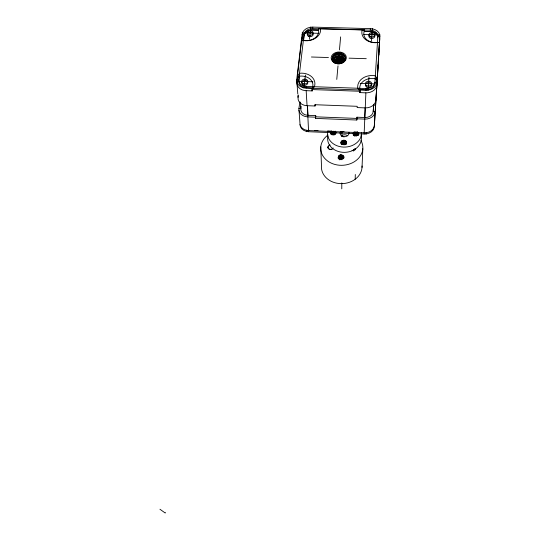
<?xml version="1.0" encoding="UTF-8"?>
<svg xmlns="http://www.w3.org/2000/svg" width="540" height="540" viewBox="0 0 540 540"><rect width="100%" height="100%" fill="white"/><g stroke="black" fill="none" stroke-linecap="round" stroke-linejoin="round"><path stroke-width="0.81" d="M340.443 159.698L340.443 154.778C351.905 158.45 331.526 162.041 340.443 154.778M341.057 143.802C339.674 140.049 346.309 138.719 346.471 142.519C346.133 145.388 341.017 145.274 341.057 142.29M341.152 159.651L341.159 154.737M341.199 143.991L341.199 141.716M341.51 144.221L341.516 141.197M341.779 188.845L341.8 182.945M341.84 159.759L341.854 154.845M341.928 136.566L341.942 131.51M341.975 144.544L341.982 140.751M342.482 159.192L342.495 155.095M342.556 144.214L342.576 140.427M343.015 158.76L343.028 155.48M343.217 144.781L343.244 140.231M343.413 158.423L343.426 155.966M343.69 158.753L343.656 156.526M343.919 144.74L343.946 140.184M344.608 144.842L344.642 140.292M345.242 144.335L345.276 140.542M345.769 144.707L345.809 140.92M346.174 143.667L346.201 141.392M346.403 144.214L346.43 141.939M353.214 134.96L353.383 132.86L354.159 131.909L354.065 135.743M353.349 134.393L353.383 132.86M353.619 135.412L353.693 132.341M353.626 151.112L353.666 149.452M354.625 136.188L354.726 132.347M354.841 150.08L354.881 148.426M355.28 135.992L355.388 132.158M355.982 135.952L356.089 132.111M299.882 101.979L298.883 108.648L300.821 108.716A7.803 6.251 -5.1 0 0 307.894 115.297L315.704 115.6L315.596 118.402L356.812 120.022L356.967 117.207L364.878 117.517A7.904 6.325 -1.1 0 0 373.228 111.469L375.206 111.55L379.883 36.504A10.071 7.648 -1.8 0 0 370.346 28.627L312.809 27.115A9.943 7.553 -5.1 0 0 302.09 34.371L296.723 79.623A10.26 8.053 -5.3 0 0 306.005 88.074L366.005 90.18A10.395 8.154 -1.4 0 0 376.974 82.343L374.895 82.269A8.316 6.521 -1.4 0 1 366.12 88.533L306.187 86.447A8.208 6.439 -5.3 0 1 298.762 79.691L296.723 79.623M356.812 120.022L356.967 117.207M355.171 179.26L355.313 174.508M356.663 136.053L356.785 132.212M357.318 135.533L357.44 131.692M357.871 135.135L357.946 132.833M358.263 135.608L358.364 132.536C360.038 135.979 353.201 137.059 353.248 133.427M358.546 134.608L358.601 133.076M312.377 88.702L312.296 90.922L304.837 90.599A10.213 8.033 -5.3 0 1 296.885 83.329L297.5 77.477L299.416 76.187L298.85 81A8.188 6.433 -5.3 0 0 306.268 87.75L312.404 87.966L312.073 90.916L312.856 86.137A11.968 9.43 -5.7 0 0 301.725 76.066L297.385 76.295L297.479 77.645L299.416 76.187M377.784 37.82A8.039 6.109 -1.8 0 0 370.177 31.516L364.19 31.361L364.52 29.862L318.553 28.647L318.607 30.139L312.701 29.984A7.938 6.035 -5.1 0 0 304.142 35.789L303.615 40.338M362.03 167.461L362.826 148.696M364.75 117.517L365.162 107.879M364.183 132.853L365.89 92.833L367.254 92.806A10.348 8.127 -1.4 0 0 376.657 86.076L376.812 85.016M302.09 34.371L304.067 34.425A7.958 6.041 -5.1 0 1 312.64 28.613L370.244 30.139A8.059 6.116 -1.8 0 1 377.865 36.45L374.821 83.585A8.296 6.514 -1.4 0 1 366.066 89.843L359.829 89.627L359.667 92.597L365.89 92.833M373.639 104.186L373.228 111.469L373.633 105.172L375.604 105.246L375.53 106.488M374.362 125.422L375.206 111.55L373.241 111.368M377.136 81.56L378.027 67.028A9.592 7.439 -1.5 0 0 377.818 65.097M378.365 61.216L378.445 59.879M364.466 31.286L371.52 31.529A10.03 7.628 -1.8 0 1 379.688 38.293L378.743 55.168A9.774 7.52 -1.6 0 0 378.533 53.21M379.505 42.309L377.467 42.599A13.743 10.395 -1.5 0 1 362.239 29.93L364.52 29.862L363.818 33.062A11.711 8.87 -1.5 0 0 375.199 42.545L379.505 42.309L375.887 100.211A10.078 8.005 -1.2 0 1 365.249 107.885L357.163 107.582L357.203 106.306L314.969 104.726L315.029 105.995L307.058 105.698A9.95 7.911 -5.2 0 1 298.046 97.376L297.925 95.695M379.418 43.727L379.714 39.292M299.97 124.612A9.497 7.688 -5 0 0 308.61 131.72L364.136 134.014L364.244 132.448M368.084 90.322L369.002 77.126M371.5 40.946L372.35 28.62M366.059 134.156L366.167 132.59M366.005 90.18L366.12 88.533M370.244 30.139L370.346 28.627M336.764 79.421L338 65.86M338.364 61.844L339.093 53.865M339.451 49.91L340.639 36.895M315.596 118.402L315.704 115.6M315.029 105.995L315.191 104.395M308.61 131.72L308.779 130.167M306.707 131.706L306.875 130.154M306.005 88.074L306.187 86.447M312.64 28.613L312.809 27.115M303.946 88.067L305.424 75.013M309.467 39.204L310.851 27M301.091 106.319L300.821 108.716L300.368 102.175M318.6 30.065L311.648 29.93A9.902 7.54 -5.1 0 0 302.461 36.16L301.752 41.519L301.671 40.115L305.822 40.588A11.536 8.748 -5.4 0 0 318.668 31.847L318.553 28.647L320.531 28.823A13.54 10.253 -5.4 0 1 303.352 40.5L301.671 40.115L297.385 76.295L299.511 73.278A14.047 11.056 -5.7 0 1 314.395 86.731L312.005 89.573L359.937 91.26L359.89 92.61L359.829 89.627M298.046 97.376L298.323 95.013M298.762 79.691L304.067 34.425M327.922 147.177L328.388 145.976L328.064 146.495M331.412 130.964C327.443 134.831 337.433 136.472 335.59 131.591L335.61 133.886M355.475 148.959L354.098 150.269L352.013 150.397M333.194 147.987L331.81 149.29L330.426 149.526L328.57 148.79L327.956 147.656L328.178 148.203M165.483 512.561L165.179 513L159.941 509.24M328.388 146.077L330.122 145.004L329.447 145.199M329.096 149.168L331.135 149.378L332.404 148.959M341.982 136.512L344.007 136.816M302.191 32.859L318.148 33.291M363.818 34.533L380.059 34.979M377.865 36.45L379.883 36.504M311.411 57.004L328.455 57.53M333.585 57.685L343.879 57.996M349.036 58.158L366.262 58.684M296.453 81.23L312.944 81.797M360.16 83.403L376.954 83.977M315.758 116.822L356.933 118.429M315.542 117.187L307.726 116.876A9.754 7.817 -5.1 0 1 298.883 108.648M356.846 118.8L364.77 119.111A9.882 7.904 -1.1 0 0 375.206 111.55M314.658 130.41L318.019 130.545M328.104 130.964L331.466 131.099M340.713 131.477L344.075 131.618M354.159 132.03L357.521 132.172M296.926 82.276L297.797 94.021M299.005 110.268L299.909 122.492A9.518 7.702 -5.1 0 0 308.482 130.565L364.244 132.853A9.639 7.79 -0.9 0 0 374.355 125.469M327.922 147.069L327.962 147.758M302.258 37.139L302.36 38.799M307.456 105.712L308.023 115.31M307.328 105.698L308.543 130.565M306.166 90.713L307.058 105.698M320.774 146.86L321.469 165.584A20.331 16.922 -2.1 0 0 341.226 183.641A20.331 16.922 -2.1 0 0 362.05 165.989M330.946 131.395L331 134.46M330.629 131.915L330.656 133.447M332.012 131.409L332.06 134.474M331.425 131.733L331.479 134.791M332.674 131.213L332.728 135.047M333.376 131.173L333.423 135M334.685 131.517L334.719 134.582M334.058 131.274L334.105 135.101M335.198 131.119L335.232 134.183M335.806 132.131L335.819 133.664M338.378 156.29L338.391 158.74M339.174 155.311L339.181 159.401M338.702 155.756L338.708 158.213M339.768 154.973L339.775 159.887M361.004 140.609A21.08 17.334 -2.3 0 1 352.235 162.898A21.08 17.334 -2.3 0 1 324.567 158.2A21.08 17.334 -2.3 0 1 328.03 135.014M361.091 135.54A16.916 13.817 -2.2 0 1 344.723 152.361A16.916 13.817 -2.2 0 1 327.895 136.269M341.577 135.722A4.448 3.638 -2.2 0 1 346.97 135.371M361.631 132.32A17.084 13.905 -2.2 0 1 343.426 147.083A17.084 13.905 -2.2 0 1 327.767 130.916M348.948 132.3A4.496 3.659 -2.2 0 1 344.237 136.728A4.496 3.659 -2.2 0 1 340.288 131.936M377.123 80.602A9.362 7.337 -1.4 0 1 377.143 81.513L374.288 126.596A9.612 7.776 -0.9 0 1 364.136 134.014M333.788 62.438A5.049 3.908 -3.4 0 1 333.976 60.419M343.697 60.716A5.049 3.908 -3.4 0 1 343.778 61.736M332.552 60.068A6.561 5.083 -3.4 0 1 335.88 57.092M342.407 57.287A6.561 5.083 -3.4 0 1 345.182 60.46M336.724 60.554A2.025 1.566 -3.4 0 1 338.884 59.049A2.025 1.566 -3.4 0 1 340.754 60.676M341.037 60.068A2.43 1.883 -3.4 0 1 339.194 61.344M337.939 61.31A2.43 1.883 -3.4 0 1 337.372 61.101M336.899 60.784A2.43 1.883 -3.4 0 1 336.346 59.92M336.724 58.502A2.43 1.883 -3.4 0 1 340.922 58.631M376.866 80.885A9.342 7.324 -1.3 0 1 377.062 82.789M377.109 80.15L375.131 78.719L377.109 80.15M377.183 78.962L372.809 78.442A12.157 9.572 -1 0 0 359.714 87.764L359.937 91.26L357.791 88.243A14.27 11.219 -1 0 1 375.314 75.776L377.183 78.962M370.224 38.077A3.01 2.288 -1.7 0 0 374.875 36.214A3.01 2.288 -1.7 0 0 370.494 34.114A3.01 2.288 -1.7 0 0 370.224 38.077M366.788 87.075A3.119 2.45 -1.3 0 0 371.594 85.111A3.119 2.45 -1.3 0 0 367.072 82.836A3.119 2.45 -1.3 0 0 366.788 87.075M308.536 36.369A2.97 2.255 -5.2 0 0 313.187 34.526A2.97 2.255 -5.2 0 0 308.968 32.447A2.97 2.255 -5.2 0 0 308.536 36.369M303.007 84.868A3.071 2.417 -5.5 0 0 307.827 82.924A3.071 2.417 -5.5 0 0 303.473 80.676A3.071 2.417 -5.5 0 0 303.007 84.868M334.496 62.863A7.621 5.886 -3.4 0 0 346.336 58.077A7.621 5.886 -3.4 0 0 335.374 52.663A7.621 5.886 -3.4 0 0 334.496 62.863M336.474 61.898A4.057 3.132 -3.4 0 0 342.779 59.353A4.057 3.132 -3.4 0 0 336.953 56.464A4.057 3.132 -3.4 0 0 336.474 61.898M335.921 63.254A5.062 3.915 -3.4 0 0 343.784 60.082A5.062 3.915 -3.4 0 0 336.515 56.471A5.062 3.915 -3.4 0 0 335.921 63.254M335.063 63.018A6.595 5.096 -3.4 0 0 345.31 58.88A6.595 5.096 -3.4 0 0 335.833 54.189A6.595 5.096 -3.4 0 0 335.063 63.018M337.379 60.824A2.43 1.883 -3.4 0 0 341.159 59.306A2.43 1.883 -3.4 0 0 337.669 57.571A2.43 1.883 -3.4 0 0 337.379 60.824M337.601 60.838A2.025 1.566 -3.4 0 0 340.754 59.569A2.025 1.566 -3.4 0 0 337.844 58.124A2.025 1.566 -3.4 0 0 337.601 60.838M336.467 60.507A4.064 3.139 -3.4 0 0 342.785 57.969A4.064 3.139 -3.4 0 0 336.947 55.073A4.064 3.139 -3.4 0 0 336.467 60.507M335.9 61.182A5.083 3.922 -3.4 0 0 343.798 57.996A5.083 3.922 -3.4 0 0 336.494 54.378A5.083 3.922 -3.4 0 0 335.9 61.182M337.365 59.441A2.437 1.883 -3.4 0 0 341.159 57.915A2.437 1.883 -3.4 0 0 337.662 56.174A2.437 1.883 -3.4 0 0 337.365 59.441M337.595 59.171A2.032 1.566 -3.4 0 0 340.754 57.902A2.032 1.566 -3.4 0 0 337.838 56.45A2.032 1.566 -3.4 0 0 337.595 59.171M335.057 62.188A6.601 5.103 -3.4 0 0 345.317 58.043A6.601 5.103 -3.4 0 0 335.826 53.352A6.601 5.103 -3.4 0 0 335.057 62.188M302.926 83.565A3.078 2.417 -5.5 0 0 307.753 81.614A3.078 2.417 -5.5 0 0 303.392 79.367A3.078 2.417 -5.5 0 0 302.926 83.565M308.462 35.006A2.977 2.261 -5.2 0 0 313.126 33.156A2.977 2.261 -5.2 0 0 308.9 31.077A2.977 2.261 -5.2 0 0 308.462 35.006M370.292 36.7A3.017 2.288 -1.7 0 0 374.949 34.837A3.017 2.288 -1.7 0 0 370.555 32.738A3.017 2.288 -1.7 0 0 370.292 36.7M366.842 85.766A3.125 2.45 -1.3 0 0 371.669 83.794A3.125 2.45 -1.3 0 0 367.132 81.52A3.125 2.45 -1.3 0 0 366.842 85.766"/></g></svg>
